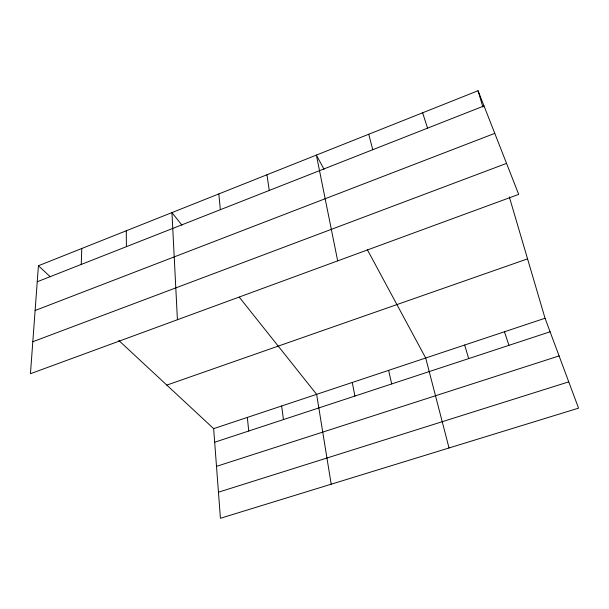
<?xml version="1.0" encoding="UTF-8"?>
<svg xmlns="http://www.w3.org/2000/svg" width="609" height="609" viewBox="0 0 609 609"><rect width="100%" height="100%" fill="white"/><g stroke="black" fill="none" stroke-linecap="round" stroke-linejoin="round"><path stroke-width="0.91" d="M81.241 264.443L81.789 248.487M38.413 265.752L30.45 373.713L518.701 194.393L478.057 90.726L38.413 265.752L50.25 276.752M37.233 281.761L484.018 105.928M35.109 310.506L494.774 133.371M32.81 341.725L506.551 163.395M166.797 385.101L527.569 258.871M118.793 340.469L213.652 428.645L545.047 318.248L509.322 196.92M214.68 442.225L550.094 331.791M216.499 466.357L559.085 355.922M218.448 492.194L568.753 381.858M181.984 225.201L171.944 212.594L177.425 319.733M239.238 297.131L316.627 394.343L331.197 484.216M324.026 169.287L316.375 155.089L337.683 260.873M367.303 249.621L425.699 358.008L449.031 447.973M545.047 318.248L578.55 408.144L220.42 518.274L213.652 428.645M504.442 331.776L508.957 345.333M422.608 112.794L427.571 128.141M464.667 345.029L468.679 358.594M478.057 90.726L482.884 107.108M368.734 134.246L372.761 149.707M388.633 370.356L391.694 383.944M352.276 382.467L354.902 396.056M266.94 174.775L269.262 190.442M281.647 405.997L283.444 419.586M247.33 417.431L248.731 431.012M218.814 193.928L220.359 209.694M126.284 230.765L126.398 246.668"/></g></svg>
